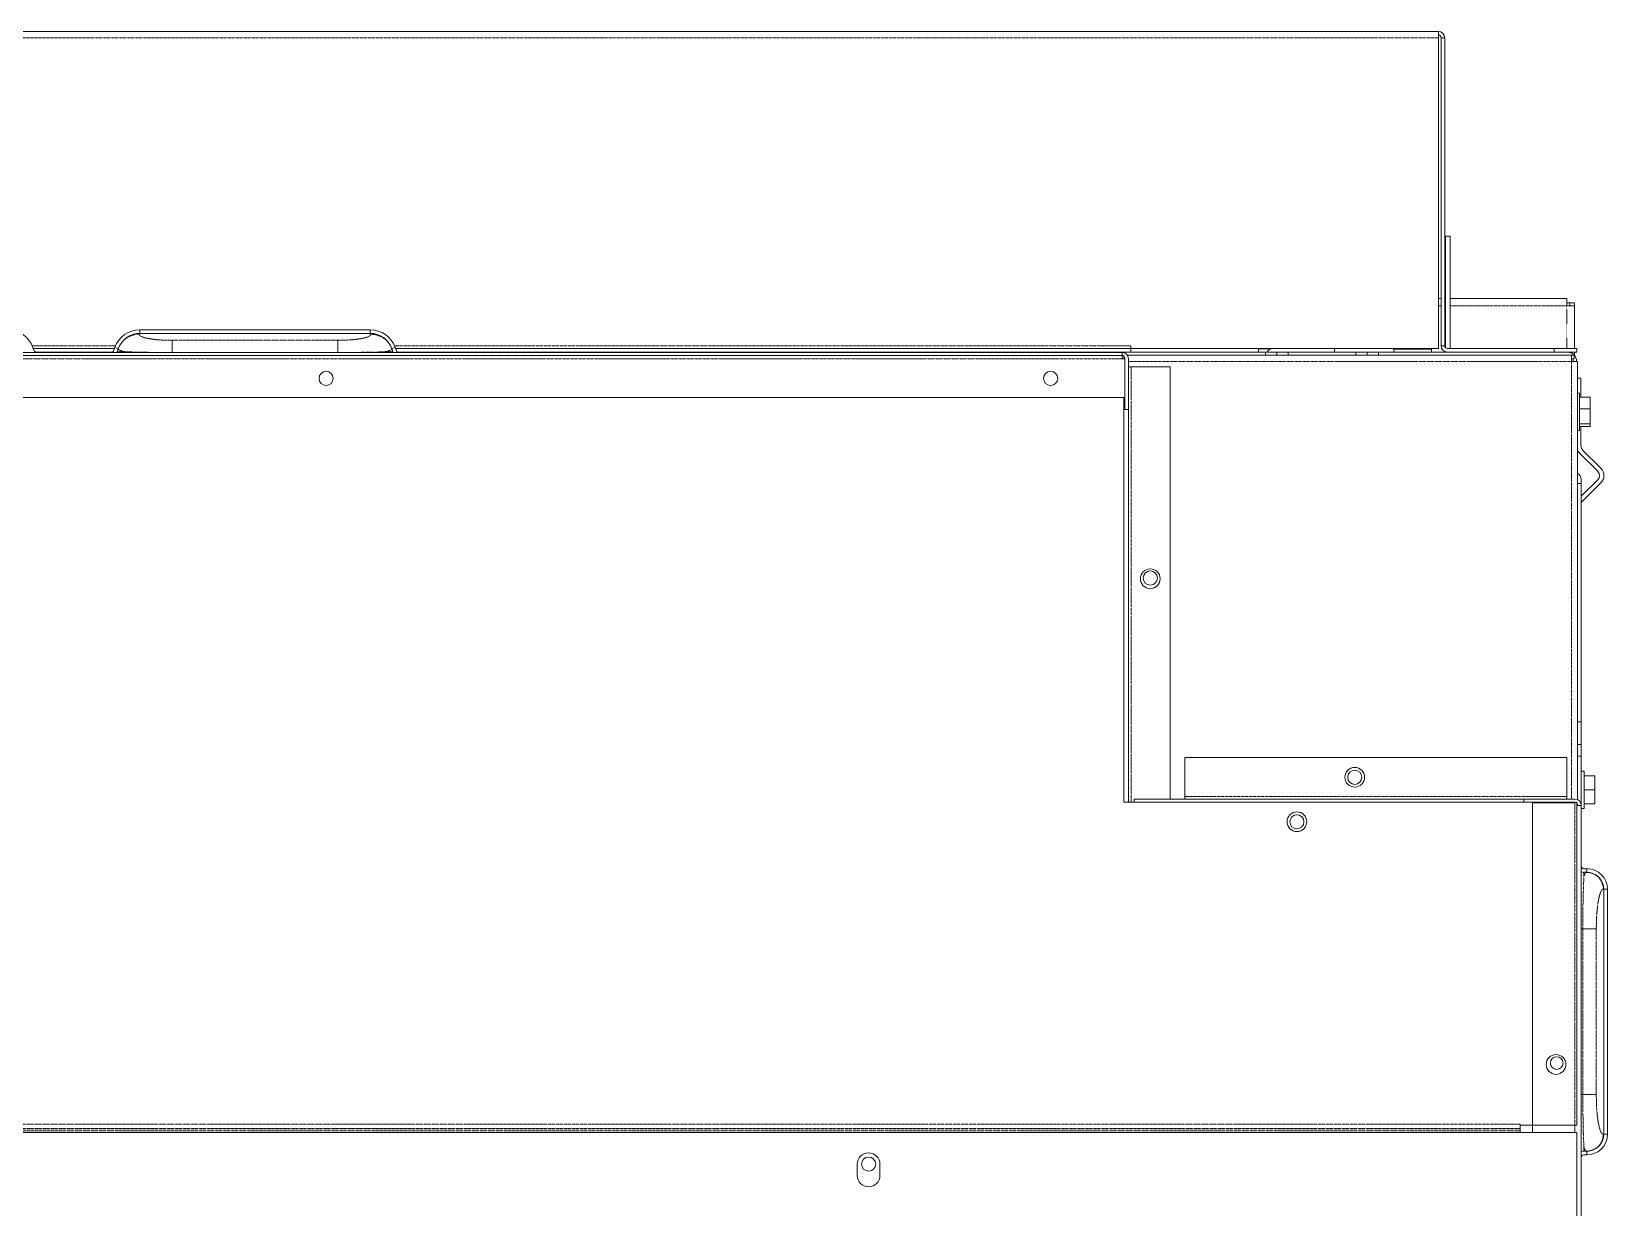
# Model space of a CAD drawing. Header units: millimetres. Extents: x 60499 to 556746, y 248297 to 497145.
# Drawn here: x 360956 to 375569, y 389301 to 400206 of the extents above; entities that cross this region are included whole.
import ezdxf

# ---------------------------------------------------------------- set-up
doc = ezdxf.new("R2010")
doc.units = ezdxf.units.MM
doc.linetypes.add('PHANTOM', pattern=[20, 10, -2, 2, -2, 2, -2])

msp = doc.modelspace()

# ---------------------------------------------------------------- linework, layer by layer
at = {"color": 7, "lineweight": 13, "ltscale": 0.03937}
for p, q in [((353434, 400206), (374001, 400206)), ((374001, 397267), (374001, 400148)), ((374027, 397292), (374027, 400148)), ((374060, 397292), (374060, 400148)), ((374068, 398309), (374068, 397274)), ((374109, 397267), (374109, 398309)), ((374109, 397732), (375193, 397732)), ((364096, 397440), (361961, 397440)), ((364096, 397440), (361961, 397440)), ((364096, 397407), (361961, 397407)), ((352073, 397203), (371085, 397203)), ((352137, 397231), (371068, 397231)), ((361726, 397267), (360972, 397267)), ((361706, 397233), (360992, 397233)), ((371148, 397267), (364331, 397267)), ((371148, 397233), (364351, 397233)), ((371118, 397204), (375234, 397204)), ((374001, 397267), (371148, 397267)), ((371148, 397234), (372397, 397234)), ((372334, 397234), (371148, 397234)), ((374085, 397267), (375076, 397267)), ((374085, 397233), (375076, 397233)), ((371513, 397097), (371513, 393088)), ((375292, 397145), (375292, 393082)), ((352112, 396811), (371093, 396811)), ((371085, 396811), (371085, 393059)), ((371127, 393059), (371127, 396700)), ((375326, 393804), (375326, 396016)), ((375326, 393804), (375326, 395839)), ((371651, 393474), (375193, 393474)), ((371085, 393059), (375284, 393059)), ((374795, 393088), (371179, 393088)), ((374873, 389995), (374873, 393054)), ((375284, 393059), (375284, 390065)), ((375326, 381796), (375326, 393029)), ((375536, 392252), (375536, 389980)), ((375569, 392252), (375569, 389980)), ((375569, 392252), (375569, 389980)), ((352073, 389995), (375284, 389995)), ((375284, 389995), (375284, 381630))]:
    msp.add_line(p, q, dxfattribs=at)
at = {"color": 7, "linetype": 'PHANTOM', "lineweight": 13, "ltscale": 0.03937}
for p, q in [((353434, 400148), (374001, 400148)), ((374109, 397663), (375193, 397663)), ((363796, 397343), (362261, 397343)), ((363796, 397343), (362261, 397343)), ((360962, 397292), (361735, 397292)), ((364322, 397292), (371148, 397292)), ((352137, 397172), (371068, 397172)), ((371127, 397145), (375234, 397145)), ((371152, 393059), (371152, 397097)), ((375234, 397145), (375234, 393088)), ((375193, 393113), (371651, 393113)), ((375267, 389995), (375267, 393029)), ((375340, 390348), (375340, 391884)), ((375465, 390348), (375465, 391884)), ((352598, 390075), (374759, 390075)), ((352598, 390034), (374759, 390034)), ((374759, 390018), (352598, 390018)), ((374759, 390000), (352598, 390000))]:
    msp.add_line(p, q, dxfattribs=at)
at = {"color": 7, "lineweight": 13, "ltscale": 0.00175}
for p, q in [((374001, 400206), (374001, 400148)), ((371068, 397172), (371068, 397231)), ((375234, 397204), (375234, 397145)), ((375234, 397145), (375292, 397145))]:
    msp.add_line(p, q, dxfattribs=at)
at = {"color": 7, "lineweight": 13, "ltscale": 0.001}
for p, q in [((374060, 400148), (374027, 400148)), ((361761, 397266), (361729, 397277)), ((374060, 397292), (374027, 397292))]:
    msp.add_line(p, q, dxfattribs=at)
at = {"color": 7, "lineweight": 13, "ltscale": 0.0012}
msp.add_line((374109, 398309), (374068, 398309), dxfattribs=at)
at = {"color": 7, "lineweight": 13, "ltscale": 0.000749963}
for p, q in [((374001, 397732), (374027, 397732)), ((371148, 397292), (371148, 397267)), ((371651, 393088), (371651, 393113)), ((375193, 393088), (375193, 393113)), ((375326, 393054), (375326, 393029))]:
    msp.add_line(p, q, dxfattribs=at)
at = {"color": 7, "linetype": 'PHANTOM', "lineweight": 13, "ltscale": 0.000749963}
msp.add_line((374001, 397663), (374027, 397663), dxfattribs=at)
at = {"color": 7, "lineweight": 13, "ltscale": 0.000241858}
msp.add_line((374060, 397732), (374068, 397732), dxfattribs=at)
at = {"color": 7, "linetype": 'PHANTOM', "lineweight": 13, "ltscale": 0.000241858}
msp.add_line((374060, 397663), (374068, 397663), dxfattribs=at)
at = {"color": 7, "lineweight": 13, "ltscale": 0.002075}
for p, q in [((375193, 397663), (375193, 397732)), ((375262, 397663), (375193, 397663))]:
    msp.add_line(p, q, dxfattribs=at)
at = {"color": 7, "lineweight": 13, "ltscale": 0.000775014}
for p, q in [((375193, 397689), (375219, 397689)), ((375326, 393348), (375352, 393348))]:
    msp.add_line(p, q, dxfattribs=at)
at = {"color": 7, "linetype": 'PHANTOM', "lineweight": 13, "ltscale": 0.011778}
msp.add_line((375193, 397663), (375193, 397267), dxfattribs=at)
at = {"color": 7, "lineweight": 13, "ltscale": 0.0013}
msp.add_line((375262, 397689), (375219, 397689), dxfattribs=at)
at = {"color": 7, "lineweight": 13, "ltscale": 0.000775074}
for p, q in [((375219, 397689), (375219, 397663)), ((375262, 397689), (375262, 397663)), ((373936, 397234), (373936, 397260))]:
    msp.add_line(p, q, dxfattribs=at)
at = {"color": 7, "lineweight": 13, "ltscale": 0.011778}
msp.add_line((375262, 397663), (375262, 397267), dxfattribs=at)
at = {"color": 7, "linetype": 'PHANTOM', "lineweight": 13, "ltscale": 0.000241144}
msp.add_line((361958, 397400), (361961, 397407), dxfattribs=at)
at = {"color": 7, "linetype": 'PHANTOM', "lineweight": 13, "ltscale": 0.000984853}
for p, q in [((361961, 397407), (361961, 397440)), ((375536, 392252), (375569, 392252)), ((375536, 389980), (375569, 389980))]:
    msp.add_line(p, q, dxfattribs=at)
at = {"color": 7, "linetype": 'PHANTOM', "lineweight": 13, "ltscale": 0.003324}
for p, q in [((362261, 397343), (362261, 397231)), ((363796, 397343), (363796, 397231))]:
    msp.add_line(p, q, dxfattribs=at)
at = {"color": 7, "linetype": 'PHANTOM', "lineweight": 13, "ltscale": 0.000984733}
msp.add_line((364096, 397407), (364096, 397440), dxfattribs=at)
at = {"color": 7, "linetype": 'PHANTOM', "lineweight": 13, "ltscale": 0.000241257}
msp.add_line((364096, 397407), (364099, 397400), dxfattribs=at)
at = {"color": 7, "lineweight": 13, "ltscale": 0.000946796}
for p, q in [((360968, 397277), (360979, 397248)), ((361750, 397236), (361761, 397266)), ((364328, 397277), (364339, 397248))]:
    msp.add_line(p, q, dxfattribs=at)
at = {"color": 7, "lineweight": 13, "ltscale": 0.000946909}
msp.add_line((361719, 397248), (361729, 397277), dxfattribs=at)
at = {"color": 7, "linetype": 'PHANTOM', "lineweight": 13, "ltscale": 0.002211}
msp.add_line((361750, 397236), (361824, 397236), dxfattribs=at)
at = {"color": 7, "linetype": 'PHANTOM', "lineweight": 13, "ltscale": 0.00221}
msp.add_line((364233, 397236), (364307, 397236), dxfattribs=at)
at = {"color": 7, "lineweight": 13, "ltscale": 0.000999987}
msp.add_line((364296, 397266), (364328, 397277), dxfattribs=at)
at = {"color": 7, "lineweight": 13, "ltscale": 0.000946919}
msp.add_line((364296, 397266), (364307, 397236), dxfattribs=at)
at = {"color": 7, "lineweight": 13, "ltscale": 7.59335e-05}
for p, q in [((364979, 397233), (364979, 397231)), ((365012, 397233), (365012, 397231)), ((365171, 397233), (365171, 397231)), ((365181, 397231), (365181, 397233)), ((365314, 397231), (365314, 397233)), ((365439, 397231), (365439, 397233)), ((365775, 397231), (365775, 397233)), ((365791, 397231), (365791, 397233)), ((365791, 397231), (365791, 397233)), ((365808, 397231), (365808, 397233)), ((365808, 397231), (365808, 397233)), ((365824, 397231), (365824, 397233)), ((365824, 397231), (365824, 397233)), ((365841, 397231), (365841, 397233)), ((365841, 397231), (365841, 397233)), ((365857, 397231), (365857, 397233)), ((365857, 397231), (365857, 397233)), ((365874, 397231), (365874, 397233)), ((365874, 397231), (365874, 397233)), ((365890, 397231), (365890, 397233)), ((365890, 397231), (365890, 397233)), ((365907, 397231), (365907, 397233)), ((365907, 397231), (365907, 397233)), ((365923, 397231), (365923, 397233)), ((365923, 397231), (365923, 397233)), ((365940, 397231), (365940, 397233)), ((365940, 397231), (365940, 397233)), ((365956, 397231), (365956, 397233)), ((365956, 397231), (365956, 397233)), ((365973, 397231), (365973, 397233)), ((365973, 397231), (365973, 397233)), ((365990, 397231), (365990, 397233)), ((365990, 397231), (365990, 397233)), ((366006, 397231), (366006, 397233)), ((366006, 397231), (366006, 397233)), ((366023, 397231), (366023, 397233)), ((366023, 397231), (366023, 397233)), ((366039, 397231), (366039, 397233)), ((366039, 397231), (366039, 397233)), ((366056, 397231), (366056, 397233)), ((366056, 397231), (366056, 397233)), ((366072, 397231), (366072, 397233)), ((366072, 397231), (366072, 397233)), ((366089, 397231), (366089, 397233)), ((366089, 397231), (366089, 397233)), ((366105, 397231), (366105, 397233)), ((366105, 397231), (366105, 397233)), ((366122, 397231), (366122, 397233)), ((366122, 397231), (366122, 397233)), ((366138, 397231), (366138, 397233)), ((366138, 397231), (366138, 397233)), ((366155, 397231), (366155, 397233)), ((366155, 397231), (366155, 397233)), ((366171, 397231), (366171, 397233)), ((366171, 397231), (366171, 397233)), ((366188, 397231), (366188, 397233)), ((366188, 397231), (366188, 397233)), ((366204, 397231), (366204, 397233)), ((366204, 397231), (366204, 397233)), ((366221, 397231), (366221, 397233)), ((366221, 397231), (366221, 397233)), ((366238, 397231), (366238, 397233)), ((366238, 397231), (366238, 397233)), ((366254, 397231), (366254, 397233)), ((366254, 397231), (366254, 397233)), ((366271, 397231), (366271, 397233)), ((366271, 397231), (366271, 397233)), ((366287, 397231), (366287, 397233)), ((366287, 397231), (366287, 397233)), ((366304, 397231), (366304, 397233)), ((366304, 397231), (366304, 397233)), ((366320, 397231), (366320, 397233)), ((366320, 397231), (366320, 397233)), ((366337, 397231), (366337, 397233)), ((366337, 397231), (366337, 397233)), ((366353, 397231), (366353, 397233)), ((366353, 397231), (366353, 397233)), ((366370, 397231), (366370, 397233)), ((366370, 397231), (366370, 397233)), ((366386, 397231), (366386, 397233)), ((366386, 397231), (366386, 397233)), ((366403, 397231), (366403, 397233)), ((366403, 397231), (366403, 397233)), ((366419, 397231), (366419, 397233)), ((366419, 397231), (366419, 397233)), ((366436, 397231), (366436, 397233)), ((366438, 397233), (366438, 397231)), ((366471, 397233), (366471, 397231)), ((366773, 397231), (366773, 397233))]:
    msp.add_line(p, q, dxfattribs=at)
at = {"color": 7, "lineweight": 13, "ltscale": 7.49723e-05}
msp.add_line((364979, 397231), (364979, 397233), dxfattribs=at)
at = {"color": 7, "linetype": 'PHANTOM', "lineweight": 13, "ltscale": 7.59335e-05}
for p, q in [((365061, 397233), (365061, 397231)), ((365071, 397231), (365071, 397233)), ((365256, 397233), (365256, 397231)), ((367038, 397231), (367038, 397233)), ((367180, 397233), (367180, 397231))]:
    msp.add_line(p, q, dxfattribs=at)
at = {"color": 7, "linetype": 'PHANTOM', "lineweight": 13, "ltscale": 7.60536e-05}
for p, q in [((365320, 397231), (365320, 397233)), ((365528, 397233), (365528, 397231)), ((366684, 397231), (366684, 397233))]:
    msp.add_line(p, q, dxfattribs=at)
at = {"color": 7, "lineweight": 13, "ltscale": 7.60536e-05}
for p, q in [((365512, 397231), (365512, 397233)), ((365591, 397233), (365591, 397231)), ((365677, 397231), (365677, 397233)), ((366621, 397231), (366621, 397233)), ((366700, 397233), (366700, 397231)), ((367196, 397231), (367196, 397233))]:
    msp.add_line(p, q, dxfattribs=at)
at = {"color": 7, "lineweight": 13, "ltscale": 8.03043e-05}
msp.add_line((366590, 397231), (366590, 397233), dxfattribs=at)
at = {"color": 7, "lineweight": 13, "ltscale": 7.92976e-05}
msp.add_line((367489, 397234), (367489, 397231), dxfattribs=at)
at = {"color": 7, "lineweight": 13, "ltscale": 0.000750024}
for p, q in [((371093, 397231), (371068, 397231)), ((371093, 397172), (371068, 397172)), ((371127, 397097), (371152, 397097))]:
    msp.add_line(p, q, dxfattribs=at)
at = {"color": 7, "lineweight": 13, "ltscale": 0.000924779}
msp.add_line((371085, 397203), (371085, 397172), dxfattribs=at)
at = {"color": 7, "lineweight": 13, "ltscale": 0.000169048}
msp.add_line((371093, 397231), (371093, 397225), dxfattribs=at)
at = {"color": 7, "lineweight": 13, "ltscale": 0.000999991}
for p, q in [((371148, 397267), (371148, 397233)), ((375076, 397267), (375076, 397233)), ((375259, 397204), (375259, 397170)), ((375286, 397267), (375286, 397233)), ((371127, 396700), (371093, 396700)), ((375377, 392409), (375377, 392442)), ((375377, 389823), (375377, 389789))]:
    msp.add_line(p, q, dxfattribs=at)
at = {"color": 7, "lineweight": 13, "ltscale": 0.000990019}
for p, q in [((372334, 397234), (372334, 397267)), ((373039, 397234), (373039, 397267)), ((375326, 393594), (375292, 393594))]:
    msp.add_line(p, q, dxfattribs=at)
at = {"color": 7, "lineweight": 13, "ltscale": 0.003452}
msp.add_line((372334, 397264), (372450, 397264), dxfattribs=at)
at = {"color": 7, "lineweight": 13, "ltscale": 0.002364}
msp.add_line((372334, 397234), (372414, 397234), dxfattribs=at)
at = {"color": 7, "lineweight": 13, "ltscale": 0.003125}
for p, q in [((372397, 397234), (372502, 397234)), ((372502, 397234), (372607, 397234)), ((373237, 397234), (373342, 397234)), ((373237, 397234), (373342, 397234)), ((373342, 397234), (373447, 397234)), ((373342, 397234), (373447, 397234)), ((368613, 389703), (368613, 389598)), ((368822, 389703), (368822, 389598))]:
    msp.add_line(p, q, dxfattribs=at)
at = {"color": 7, "linetype": 'PHANTOM', "lineweight": 13, "ltscale": 0.000880204}
msp.add_line((372397, 397234), (372397, 397204), dxfattribs=at)
at = {"color": 7, "lineweight": 13, "ltscale": 0.01695}
msp.add_line((372469, 397234), (373039, 397234), dxfattribs=at)
at = {"color": 7, "lineweight": 13, "ltscale": 0.000880204}
for p, q in [((372502, 397234), (372502, 397204)), ((372607, 397234), (372607, 397204))]:
    msp.add_line(p, q, dxfattribs=at)
at = {"color": 7, "lineweight": 13, "ltscale": 0.01875}
msp.add_line((372607, 397234), (373237, 397234), dxfattribs=at)
at = {"color": 7, "lineweight": 13, "ltscale": 0.005902}
msp.add_line((373039, 397234), (373237, 397234), dxfattribs=at)
at = {"color": 7, "lineweight": 13, "ltscale": 0.000880084}
for p, q in [((373237, 397234), (373237, 397204)), ((373342, 397234), (373342, 397204))]:
    msp.add_line(p, q, dxfattribs=at)
at = {"color": 7, "lineweight": 13, "ltscale": 0.004198}
msp.add_line((373447, 397234), (373588, 397234), dxfattribs=at)
at = {"color": 7, "lineweight": 13, "ltscale": 0.018898}
msp.add_line((373447, 397234), (374082, 397234), dxfattribs=at)
at = {"color": 7, "linetype": 'PHANTOM', "lineweight": 13, "ltscale": 0.000880084}
msp.add_line((373447, 397234), (373447, 397204), dxfattribs=at)
at = {"color": 7, "lineweight": 13, "ltscale": 0.000774954}
for p, q in [((373588, 397234), (373588, 397260)), ((373936, 397234), (373936, 397260)), ((375326, 393348), (375352, 393348)), ((375326, 393000), (375352, 393000))]:
    msp.add_line(p, q, dxfattribs=at)
at = {"color": 7, "lineweight": 13, "ltscale": 0.01035}
for p, q in [((373588, 397260), (373936, 397260)), ((375352, 393000), (375352, 393348))]:
    msp.add_line(p, q, dxfattribs=at)
at = {"color": 7, "lineweight": 13, "ltscale": 0.001516}
for p, q in [((373639, 397234), (373588, 397234)), ((373936, 397234), (373885, 397234)), ((375326, 393297), (375326, 393348))]:
    msp.add_line(p, q, dxfattribs=at)
at = {"color": 7, "lineweight": 13, "ltscale": 0.000221433}
for p, q in [((373631, 397260), (373631, 397267)), ((373762, 397260), (373762, 397267)), ((373893, 397260), (373893, 397267))]:
    msp.add_line(p, q, dxfattribs=at)
at = {"color": 7, "lineweight": 13, "ltscale": 0.003659}
for p, q in [((373762, 397234), (373639, 397234)), ((373885, 397234), (373762, 397234)), ((375326, 393174), (375326, 393297))]:
    msp.add_line(p, q, dxfattribs=at)
at = {"color": 7, "lineweight": 13, "ltscale": 0.003943}
msp.add_line((373936, 397234), (374068, 397234), dxfattribs=at)
at = {"color": 7, "lineweight": 13, "ltscale": 7.28097e-05}
msp.add_line((374068, 397236), (374068, 397234), dxfattribs=at)
at = {"color": 7, "lineweight": 13, "ltscale": 0.00625}
for p, q in [((375076, 397267), (375286, 397267)), ((375076, 397233), (375286, 397233)), ((375326, 393594), (375326, 393804)), ((375326, 393594), (375326, 393804))]:
    msp.add_line(p, q, dxfattribs=at)
at = {"color": 7, "lineweight": 13, "ltscale": 0.000750084}
for p, q in [((375234, 397204), (375259, 397204)), ((375234, 397170), (375259, 397170)), ((375267, 393029), (375267, 393054))]:
    msp.add_line(p, q, dxfattribs=at)
at = {"color": 7, "lineweight": 13, "ltscale": 0.000889335}
msp.add_line((375262, 397233), (375262, 397204), dxfattribs=at)
at = {"color": 7, "lineweight": 13, "ltscale": 0.01075}
for p, q in [((371093, 397172), (371093, 396811)), ((371152, 397097), (371513, 397097)), ((371651, 393113), (371651, 393474)), ((375193, 393474), (375193, 393113))]:
    msp.add_line(p, q, dxfattribs=at)
at = {"color": 7, "lineweight": 13, "ltscale": 0.01405}
for p, q in [((371127, 396700), (371127, 397172)), ((374795, 393088), (375267, 393088))]:
    msp.add_line(p, q, dxfattribs=at)
at = {"color": 7, "lineweight": 13, "ltscale": 8.00185e-05}
for p, q in [((375253, 397145), (375253, 397148)), ((375283, 397145), (375283, 397148))]:
    msp.add_line(p, q, dxfattribs=at)
at = {"color": 7, "lineweight": 13, "ltscale": 0.000913004}
msp.add_line((375292, 396993), (375323, 396993), dxfattribs=at)
at = {"color": 7, "lineweight": 13, "ltscale": 0.005346}
msp.add_line((375323, 396814), (375323, 396993), dxfattribs=at)
at = {"color": 7, "lineweight": 13, "ltscale": 0.0033}
msp.add_line((371093, 396811), (371093, 396700), dxfattribs=at)
at = {"color": 7, "lineweight": 13, "ltscale": 0.000487801}
for p, q in [((375292, 396852), (375309, 396852)), ((375292, 396505), (375309, 396505))]:
    msp.add_line(p, q, dxfattribs=at)
at = {"color": 7, "lineweight": 13, "ltscale": 0.00682}
msp.add_line((375309, 396852), (375309, 396623), dxfattribs=at)
at = {"color": 7, "lineweight": 13, "ltscale": 0.003}
for p, q in [((375309, 396814), (375410, 396814)), ((375309, 396707), (375410, 396707)), ((375309, 396567), (375410, 396567)), ((375309, 396543), (375410, 396543)), ((375352, 393305), (375453, 393305)), ((375352, 393174), (375453, 393174)), ((375352, 393043), (375453, 393043))]:
    msp.add_line(p, q, dxfattribs=at)
at = {"color": 7, "lineweight": 13, "ltscale": 0.002577}
msp.add_line((375323, 396814), (375410, 396814), dxfattribs=at)
at = {"color": 7, "lineweight": 13, "ltscale": 0.002575}
msp.add_line((375323, 396814), (375410, 396814), dxfattribs=at)
msp.add_line((375323, 396814), (375410, 396814), dxfattribs=at)
msp.add_line((375323, 396814), (375410, 396814), dxfattribs=at)
msp.add_line((375323, 396814), (375410, 396814), dxfattribs=at)
at = {"color": 7, "lineweight": 13, "ltscale": 0.003181}
msp.add_line((375410, 396814), (375410, 396707), dxfattribs=at)
at = {"color": 7, "lineweight": 13, "ltscale": 0.00125}
for p, q in [((371085, 396700), (371127, 396700)), ((375284, 393029), (375326, 393029))]:
    msp.add_line(p, q, dxfattribs=at)
at = {"color": 7, "lineweight": 13, "ltscale": 0.00353}
msp.add_line((375309, 396505), (375309, 396623), dxfattribs=at)
at = {"color": 7, "lineweight": 13, "ltscale": 0.004176}
msp.add_line((375410, 396707), (375410, 396567), dxfattribs=at)
at = {"color": 7, "lineweight": 13, "ltscale": 0.005345}
msp.add_line((375323, 396364), (375323, 396543), dxfattribs=at)
at = {"color": 7, "lineweight": 13, "ltscale": 0.000701544}
msp.add_line((375410, 396567), (375410, 396543), dxfattribs=at)
at = {"color": 7, "lineweight": 13, "ltscale": 0.007081}
for p, q in [((375508, 396156), (375339, 396324)), ((375479, 396128), (375311, 396296))]:
    msp.add_line(p, q, dxfattribs=at)
at = {"color": 7, "lineweight": 13, "ltscale": 0.000989358}
msp.add_line((375326, 396016), (375292, 396016), dxfattribs=at)
at = {"color": 7, "lineweight": 13, "ltscale": 0.0011}
msp.add_line((375326, 396016), (375326, 396053), dxfattribs=at)
msp.add_line((375326, 396016), (375326, 396053), dxfattribs=at)
at = {"color": 7, "lineweight": 13, "ltscale": 0.006456}
msp.add_line((375326, 395896), (375479, 396049), dxfattribs=at)
at = {"color": 7, "lineweight": 13, "ltscale": 0.007656}
msp.add_line((375326, 395839), (375508, 396021), dxfattribs=at)
at = {"color": 7, "lineweight": 13, "ltscale": 0.00357}
msp.add_line((375326, 395896), (375326, 396016), dxfattribs=at)
at = {"color": 7, "lineweight": 13, "ltscale": 0.000989238}
msp.add_line((375326, 393804), (375292, 393804), dxfattribs=at)
at = {"color": 7, "lineweight": 13, "ltscale": 0.00325}
msp.add_line((375326, 393594), (375326, 393485), dxfattribs=at)
msp.add_line((375326, 393594), (375326, 393485), dxfattribs=at)
at = {"color": 7, "linetype": 'PHANTOM', "lineweight": 13, "ltscale": 0.000990019}
msp.add_line((375326, 393485), (375292, 393485), dxfattribs=at)
at = {"color": 7, "lineweight": 13, "ltscale": 0.004076}
msp.add_line((375326, 393348), (375326, 393485), dxfattribs=at)
at = {"color": 7, "lineweight": 13, "ltscale": 0.012805}
msp.add_line((375326, 393054), (375326, 393485), dxfattribs=at)
at = {"color": 7, "lineweight": 13, "ltscale": 0.0039}
for p, q in [((375453, 393305), (375453, 393174)), ((375453, 393174), (375453, 393043))]:
    msp.add_line(p, q, dxfattribs=at)
at = {"color": 7, "lineweight": 13, "ltscale": 0.003555}
msp.add_line((375326, 393054), (375326, 393174), dxfattribs=at)
at = {"color": 7, "lineweight": 13, "ltscale": 0.000873956}
msp.add_line((371179, 393088), (371179, 393059), dxfattribs=at)
at = {"color": 7, "lineweight": 13, "ltscale": 0.000874076}
msp.add_line((374795, 393088), (374795, 393059), dxfattribs=at)
at = {"color": 7, "lineweight": 13, "ltscale": 0.01175}
msp.add_line((375267, 393054), (374873, 393054), dxfattribs=at)
at = {"color": 7, "lineweight": 13, "ltscale": 0.000169168}
msp.add_line((375326, 393054), (375320, 393054), dxfattribs=at)
at = {"color": 7, "lineweight": 13, "ltscale": 0.000752907}
for p, q in [((375377, 392442), (375351, 392442)), ((375377, 392409), (375351, 392409)), ((375377, 389789), (375351, 389789))]:
    msp.add_line(p, q, dxfattribs=at)
at = {"color": 7, "linetype": 'PHANTOM', "lineweight": 13, "ltscale": 0.00112}
msp.add_line((375351, 392371), (375351, 392409), dxfattribs=at)
at = {"color": 7, "linetype": 'PHANTOM', "lineweight": 13, "ltscale": 0.00017842}
for p, q in [((375530, 392252), (375536, 392252)), ((375536, 389980), (375530, 389980))]:
    msp.add_line(p, q, dxfattribs=at)
at = {"color": 7, "linetype": 'PHANTOM', "lineweight": 13, "ltscale": 0.000419677}
msp.add_line((375340, 391884), (375326, 391884), dxfattribs=at)
at = {"color": 7, "linetype": 'PHANTOM', "lineweight": 13, "ltscale": 0.003721}
for p, q in [((375465, 391884), (375340, 391884)), ((375465, 390348), (375340, 390348))]:
    msp.add_line(p, q, dxfattribs=at)
at = {"color": 7, "linetype": 'PHANTOM', "lineweight": 13, "ltscale": 0.000419737}
msp.add_line((375340, 390348), (375326, 390348), dxfattribs=at)
at = {"color": 7, "lineweight": 13, "ltscale": 0.000310582}
msp.add_line((374759, 390075), (374759, 390065), dxfattribs=at)
at = {"color": 7, "lineweight": 13, "ltscale": 0.015625}
msp.add_line((375284, 390065), (374759, 390065), dxfattribs=at)
at = {"color": 7, "lineweight": 13, "ltscale": 0.000926461}
msp.add_line((374759, 390034), (374759, 390065), dxfattribs=at)
at = {"color": 7, "lineweight": 13, "ltscale": 0.000460647}
msp.add_line((374759, 390034), (374759, 390018), dxfattribs=at)
at = {"color": 7, "lineweight": 13, "ltscale": 0.000530333}
msp.add_line((374759, 390018), (374759, 390000), dxfattribs=at)
at = {"color": 7, "lineweight": 13, "ltscale": 0.00016268}
msp.add_line((374759, 389995), (374759, 390000), dxfattribs=at)
at = {"color": 7, "linetype": 'PHANTOM', "lineweight": 13, "ltscale": 0.001119}
msp.add_line((375351, 389860), (375351, 389823), dxfattribs=at)
at = {"color": 7, "lineweight": 13, "ltscale": 0.000752967}
msp.add_line((375377, 389823), (375351, 389823), dxfattribs=at)
at = {"color": 7, "linetype": 'PHANTOM', "lineweight": 13, "ltscale": 0.03937}
for points in [[(362261, 397343), (362213, 397343), (362167, 397345), (362126, 397348), (362089, 397352), (362037, 397360), (362012, 397365), (361992, 397371), (361979, 397376), (361969, 397381), (361963, 397386), (361959, 397391), (361957, 397395), (361958, 397400)], [(364099, 397400), (364100, 397395), (364099, 397391), (364095, 397387), (364089, 397382), (364078, 397376), (364063, 397371), (364044, 397365), (364021, 397360), (363989, 397355), (363953, 397350), (363878, 397345), (363796, 397343)], [(361824, 397236), (361799, 397242), (361779, 397248), (361766, 397254), (361762, 397259), (361760, 397261), (361761, 397265)], [(362056, 397231), (361948, 397233), (361824, 397236)], [(364233, 397236), (364130, 397233), (364001, 397231)], [(364297, 397265), (364297, 397263), (364296, 397259), (364292, 397255), (364286, 397251), (364272, 397246), (364254, 397241), (364233, 397236)], [(375351, 392371), (375347, 392296), (375344, 392191), (375341, 392069), (375340, 391884)], [(375465, 391884), (375468, 391983), (375471, 392031), (375475, 392075), (375483, 392136), (375493, 392186), (375499, 392206), (375505, 392222), (375513, 392238), (375521, 392248), (375526, 392251), (375530, 392252)], [(375340, 390348), (375340, 390286), (375343, 390084), (375345, 389995), (375348, 389919), (375351, 389860)], [(375530, 389980), (375526, 389981), (375522, 389983), (375514, 389992), (375506, 390006), (375500, 390021), (375495, 390038), (375485, 390082), (375479, 390119), (375474, 390160), (375470, 390206), (375467, 390255), (375465, 390348)]]:
    msp.add_lwpolyline(points, dxfattribs=at)
at = {"color": 7, "lineweight": 13, "ltscale": 0.03937}
for centre, radius in [((363688, 396990), 65.5), ((371330, 395131), 91.5), ((371330, 395138), 65.5), ((373226, 393291), 91.5), ((373226, 393290), 65.5), ((372689, 392878), 91.5), ((372689, 392878), 65.5), ((375092, 390627), 91.5), ((375098, 390640), 58.8), ((368718, 389703), 65.5)]:
    msp.add_circle(centre, radius, dxfattribs=at)
for centre, radius, start, end in [((374001, 400148), 58.8, 0, 90), ((374001, 400148), 25.2, 0, 90), ((360734, 397192), 250, 20, 23.342), ((361003, 397256), 25.2, 200.0001, 270.0001), ((361695, 397256), 25.2, 270.0001, 340.0001), ((361695, 397256), 58.8, 334.6228, 340.0001), ((364362, 397256), 58.8, 200.0001, 205.3774), ((364362, 397256), 25.2, 200.0001, 270.0001), ((371068, 397172), 58.8, 0.0001, 90.0001), ((371068, 397172), 25.2, 0.0001, 48.1551), ((372469, 397203), 63.5, 90, 151.5749), ((372469, 397203), 30.2, 90, 90.7802), ((374085, 397292), 58.8, 180, 270), ((374085, 397292), 25.2, 180, 270), ((375197, 397148), 85.7, 360, 87.1321), ((370406, 396990), 65.5, 90.0001, 270.0001), ((370406, 396990), 65.5, 270.0001, 90.0001), ((375197, 397148), 55.4, 360, 23.9582), ((375379, 396364), 95.7, 205.9371, 225), ((375379, 396364), 55.4, 180, 225), ((375265, 396053), 60.5, 360, 63.2316), ((375440, 396088), 55.4, 315, 45), ((375440, 396088), 95.7, 315, 45), ((375267, 393029), 58.8, 0.0001, 90.0001), ((375267, 393029), 25.2, 0.0001, 48.1449), ((375351, 392467), 25.2, 180.0001, 270.0001), ((375351, 392467), 58.8, 244.6213, 270.0001), ((368718, 389703), 105, 0, 180), ((375351, 389764), 58.8, 90.0001, 115.379), ((375351, 389764), 25.2, 90.0001, 180.0001), ((368718, 389598), 105, 180, 0)]:
    msp.add_arc(centre, radius, start, end, dxfattribs=at)
for centre, major_axis, ratio, start_param, end_param in [((360739, 397194), (85, -233), 0.982849, 1.571043, 2.796751), ((361958, 397194), (-84, -232), 0.987484, 3.484712, 4.711953), ((361958, 397194), (-73, -201), 0.982853, 3.484633, 4.711868), ((364099, 397194), (84, -232), 0.987484, 1.571241, 2.798482), ((364099, 397194), (84, -232), 0.987484, 1.571241, 2.798482), ((364099, 397194), (73, -201), 0.982853, 1.571326, 2.79856), ((375377, 392252), (193, 0), 0.990067, 6.283154, 7.853949), ((375377, 392252), (193, 0), 0.990067, 6.283154, 7.853949), ((375377, 392252), (159, 0), 0.984808, 6.283093, 7.853885), ((375377, 389980), (193, 0), 0.990067, 4.712423, 6.283218), ((375377, 389980), (193, 0), 0.990067, 4.712423, 6.283218), ((375377, 389980), (159, 0), 0.984808, 4.712486, 6.283278)]:
    msp.add_ellipse(centre, major_axis=major_axis, ratio=ratio, start_param=start_param, end_param=end_param, dxfattribs=at)
at = {"color": 7, "linetype": 'PHANTOM', "lineweight": 13, "ltscale": 0.03937}
for centre, major_axis, ratio, start_param, end_param in [((361958, 397193), (197, -72), 0.982847, 1.914314, 3.141569), ((364099, 397193), (-197, -72), 0.982846, 3.141569, 4.368823), ((375375, 391878), (0, -531), 0.122831, 3.141565, 3.520172), ((375375, 392252), (0, -157), 0.984809, 1.570795, 3.141591), ((375375, 389980), (0, 157), 0.984809, 3.141591, 4.712388), ((375375, 390349), (0, -526), 0.123381, 5.902864, 6.283191)]:
    msp.add_ellipse(centre, major_axis=major_axis, ratio=ratio, start_param=start_param, end_param=end_param, dxfattribs=at)

doc.saveas('drawing.dxf')
